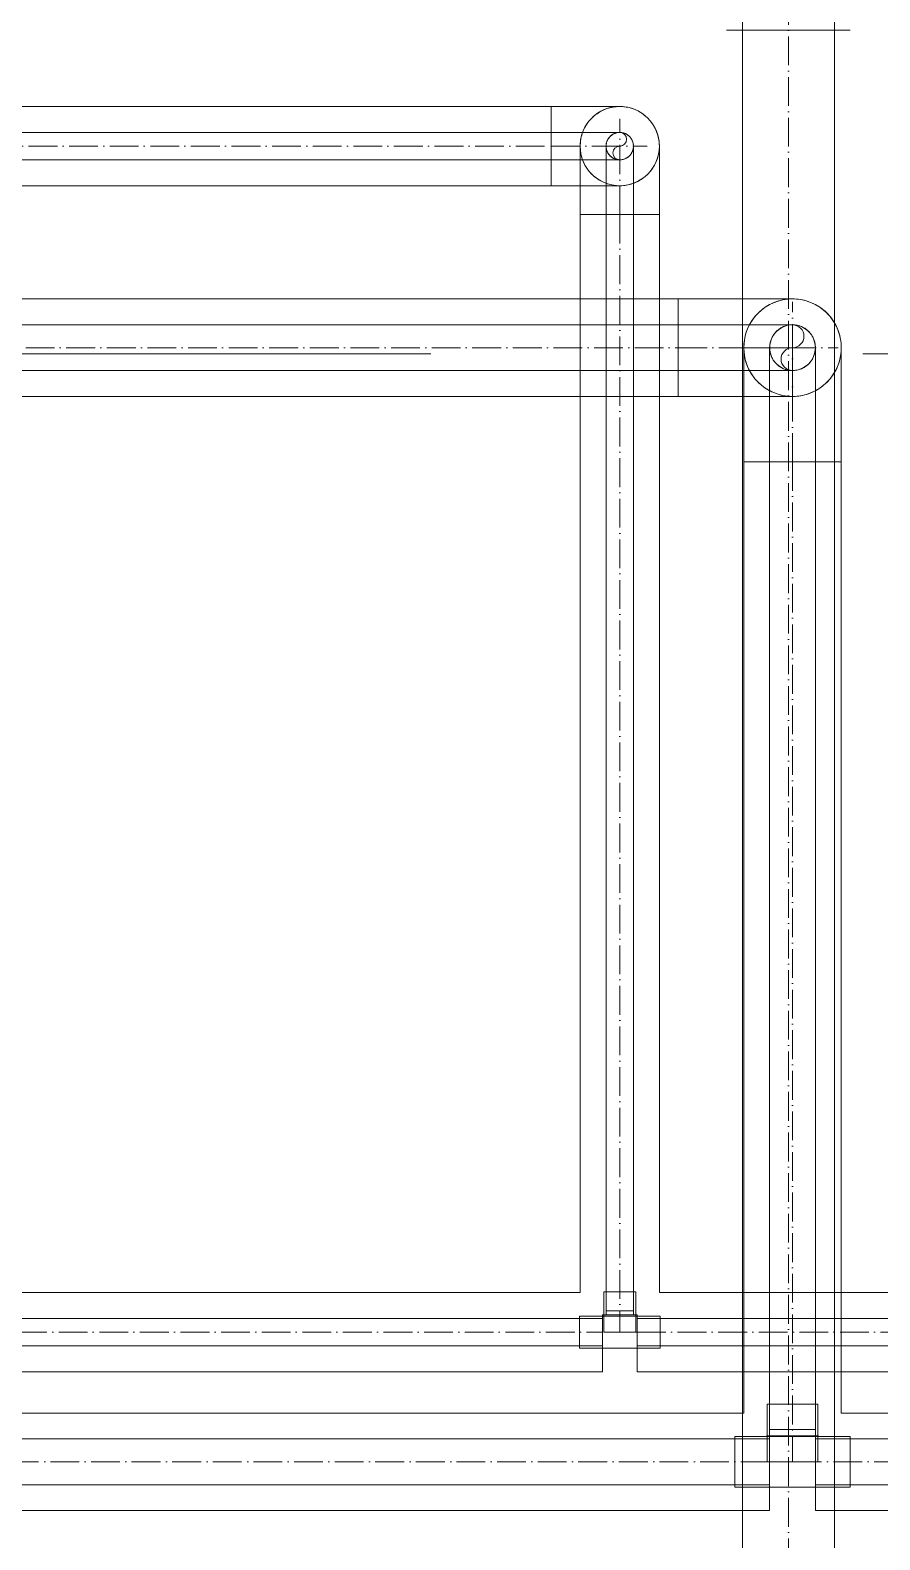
# Model space of a CAD drawing. Header units: millimetres. Extents: x -88595 to 880822, y -1054509 to -148035.
# Drawn here: x 187379 to 187674, y -242114 to -241589 of the extents above; entities that cross this region are included whole.
import ezdxf

# ---------------------------------------------------------------- set-up
doc = ezdxf.new("R2010")
doc.units = ezdxf.units.MM
doc.linetypes.add('$0$ADSK_Осевая', pattern=[14, 10, -2, 0, -2])
doc.linetypes.add('ADSK_Сверху', pattern=[4.5, 3, -1.5])
for name, color, linetype, lineweight in [('Изоляция', 7, 'Continuous', 18), ('Линии', 7, 'Continuous', 9), ('Оборудование', 7, 'Continuous', 18), ('Трубопровод', 7, 'Continuous', 18), ('Трубопроводы', 7, 'Continuous', 18)]:
    doc.layers.add(name, color=color, linetype=linetype, lineweight=lineweight)

# ---------------------------------------------------------------- blocks, each defined once
blk = doc.blocks.new('$0$ADSK_МедьПайка_Отвод-гнутая труба - Отвод _гнутая труба_-3197929-В_Координация_1 этаж ОВ3')
at = {"layer": 'Трубопроводы', "color": 190, "true_color": 0x8000ff}
for p, q in [((7780.79, 18652.19), (7780.79, 18647.43)), ((7780.79, 18647.43), (7780.79, 18642.67))]:
    blk.add_line(p, q, dxfattribs=at)
at = {"layer": 'Трубопроводы', "color": 190, "true_color": 0x8000ff, "flags": 128}
for points in [[(7780.79, 18652.19), (7781.74, 18652.19), (7782.69, 18652.19), (7783.64, 18652.19), (7784.58, 18652.19), (7785.52, 18652.19), (7786.45, 18652.19), (7787.37, 18652.19), (7788.28, 18652.19), (7789.17, 18652.19), (7790.06, 18652.19), (7790.93, 18652.19), (7791.78, 18652.19), (7792.62, 18652.19), (7793.43, 18652.19), (7794.23, 18652.19), (7795, 18652.19), (7795.76, 18652.19), (7796.48, 18652.19), (7797.19, 18652.19), (7797.86, 18652.19), (7798.51, 18652.19), (7799.13, 18652.19), (7799.73, 18652.19), (7800.29, 18652.19), (7800.82, 18652.19), (7801.32, 18652.19), (7801.78, 18652.19), (7802.21, 18652.19), (7802.61, 18652.19), (7802.97, 18652.19), (7803.3, 18652.19), (7803.59, 18652.19), (7803.85, 18652.19), (7804.06, 18652.19), (7804.24, 18652.19), (7804.39, 18652.19), (7804.49, 18652.19), (7804.56, 18652.19), (7804.59, 18652.19)], [(7799.83, 18647.43), (7799.83, 18647.62), (7799.85, 18647.81), (7799.86, 18648), (7799.89, 18648.19), (7799.93, 18648.38), (7799.97, 18648.56), (7800.02, 18648.75), (7800.07, 18648.93), (7800.14, 18649.11), (7800.21, 18649.29), (7800.28, 18649.46), (7800.37, 18649.63), (7800.46, 18649.8), (7800.56, 18649.96), (7800.66, 18650.12), (7800.77, 18650.28), (7800.89, 18650.43), (7801.01, 18650.57), (7801.14, 18650.71), (7801.27, 18650.85), (7801.41, 18650.98), (7801.56, 18651.1), (7801.71, 18651.22), (7801.86, 18651.33), (7802.02, 18651.44), (7802.18, 18651.54), (7802.35, 18651.63), (7802.52, 18651.72), (7802.69, 18651.8), (7802.87, 18651.87), (7803.04, 18651.94), (7803.23, 18651.99), (7803.41, 18652.04), (7803.59, 18652.09), (7803.78, 18652.12), (7803.97, 18652.15), (7804.16, 18652.17), (7804.35, 18652.19), (7804.54, 18652.19), (7804.59, 18652.19)], [(7804.59, 18652.19), (7804.78, 18652.19), (7804.97, 18652.18), (7805.16, 18652.16), (7805.35, 18652.13), (7805.54, 18652.1), (7805.72, 18652.06), (7805.91, 18652.01), (7806.09, 18651.95), (7806.27, 18651.89), (7806.44, 18651.82), (7806.62, 18651.74), (7806.79, 18651.66), (7806.96, 18651.56), (7807.12, 18651.47), (7807.28, 18651.36), (7807.43, 18651.25), (7807.58, 18651.13), (7807.73, 18651.01), (7807.87, 18650.88), (7808.01, 18650.75), (7808.14, 18650.61), (7808.26, 18650.47), (7808.38, 18650.32), (7808.49, 18650.16), (7808.6, 18650.01), (7808.7, 18649.84), (7808.79, 18649.68), (7808.88, 18649.51), (7808.95, 18649.33), (7809.03, 18649.16), (7809.09, 18648.98), (7809.15, 18648.8), (7809.2, 18648.61), (7809.25, 18648.43), (7809.28, 18648.24), (7809.31, 18648.05), (7809.33, 18647.86), (7809.34, 18647.67), (7809.35, 18647.48), (7809.35, 18647.43)], [(7804.59, 18642.67), (7804.4, 18642.68), (7804.21, 18642.69), (7804.02, 18642.71), (7803.83, 18642.73), (7803.65, 18642.77), (7803.46, 18642.81), (7803.28, 18642.86), (7803.09, 18642.91), (7802.91, 18642.98), (7802.74, 18643.05), (7802.56, 18643.13), (7802.39, 18643.21), (7802.23, 18643.3), (7802.06, 18643.4), (7801.9, 18643.5), (7801.75, 18643.62), (7801.6, 18643.73), (7801.45, 18643.85), (7801.31, 18643.98), (7801.18, 18644.12), (7801.05, 18644.26), (7800.92, 18644.4), (7800.8, 18644.55), (7800.69, 18644.7), (7800.59, 18644.86), (7800.49, 18645.02), (7800.39, 18645.19), (7800.31, 18645.36), (7800.23, 18645.53), (7800.15, 18645.71), (7800.09, 18645.89), (7800.03, 18646.07), (7799.98, 18646.25), (7799.94, 18646.44), (7799.9, 18646.62), (7799.87, 18646.81), (7799.85, 18647), (7799.84, 18647.19), (7799.83, 18647.38), (7799.83, 18647.43)], [(7809.35, 18647.43), (7809.35, 18647.24), (7809.34, 18647.05), (7809.32, 18646.86), (7809.29, 18646.67), (7809.26, 18646.49), (7809.21, 18646.3), (7809.17, 18646.12), (7809.11, 18645.94), (7809.05, 18645.76), (7808.97, 18645.58), (7808.9, 18645.41), (7808.81, 18645.24), (7808.72, 18645.07), (7808.62, 18644.9), (7808.52, 18644.75), (7808.41, 18644.59), (7808.29, 18644.44), (7808.17, 18644.29), (7808.04, 18644.15), (7807.91, 18644.02), (7807.77, 18643.89), (7807.62, 18643.76), (7807.47, 18643.65), (7807.32, 18643.53), (7807.16, 18643.43), (7807, 18643.33), (7806.83, 18643.24), (7806.66, 18643.15), (7806.49, 18643.07), (7806.32, 18643), (7806.14, 18642.93), (7805.96, 18642.87), (7805.77, 18642.82), (7805.59, 18642.78), (7805.4, 18642.74), (7805.21, 18642.71), (7805.02, 18642.69), (7804.83, 18642.68), (7804.64, 18642.67), (7804.59, 18642.67)], [(7804.59, 18642.67), (7804.57, 18642.67), (7804.51, 18642.67), (7804.42, 18642.67), (7804.29, 18642.67), (7804.12, 18642.67), (7803.91, 18642.67), (7803.66, 18642.67), (7803.38, 18642.67), (7803.07, 18642.67), (7802.71, 18642.67), (7802.32, 18642.67), (7801.9, 18642.67), (7801.44, 18642.67), (7800.96, 18642.67), (7800.43, 18642.67), (7799.88, 18642.67), (7799.3, 18642.67), (7798.68, 18642.67), (7798.04, 18642.67), (7797.37, 18642.67), (7796.68, 18642.67), (7795.95, 18642.67), (7795.21, 18642.67), (7794.44, 18642.67), (7793.65, 18642.67), (7792.84, 18642.67), (7792.01, 18642.67), (7791.16, 18642.67), (7790.29, 18642.67), (7789.41, 18642.67), (7788.52, 18642.67), (7787.61, 18642.67), (7786.7, 18642.67), (7785.77, 18642.67), (7784.84, 18642.67), (7783.89, 18642.67), (7782.95, 18642.67), (7782, 18642.67), (7781.05, 18642.67), (7780.79, 18642.67)]]:
    blk.add_lwpolyline(points, dxfattribs=at)
at = {"layer": 'Трубопроводы', "color": 190, "true_color": 0x8000ff}
for start, end in [(0, 180), (180, 0)]:
    blk.add_arc((7804.59, 18647.43), 4.76, start, end, dxfattribs=at)
blk = doc.blocks.new('$0$ADSK_МедьПайка_Отвод-гнутая труба - Отвод _гнутая труба_-3197924-В_Координация_1 этаж ОВ3')
at = {"layer": 'Трубопроводы', "color": 134, "true_color": 0x00a6a6}
for p, q in [((7824.89, 18585.37), (7824.89, 18577.43)), ((7824.89, 18577.43), (7824.89, 18569.49))]:
    blk.add_line(p, q, dxfattribs=at)
at = {"layer": 'Трубопроводы', "color": 134, "true_color": 0x00a6a6, "flags": 128}
for points in [[(7824.89, 18585.37), (7826.48, 18585.37), (7828.06, 18585.37), (7829.64, 18585.37), (7831.22, 18585.37), (7832.78, 18585.37), (7834.33, 18585.37), (7835.86, 18585.37), (7837.38, 18585.37), (7838.88, 18585.37), (7840.35, 18585.37), (7841.8, 18585.37), (7843.22, 18585.37), (7844.62, 18585.37), (7845.98, 18585.37), (7847.31, 18585.37), (7848.6, 18585.37), (7849.85, 18585.37), (7851.07, 18585.37), (7852.24, 18585.37), (7853.37, 18585.37), (7854.45, 18585.37), (7855.49, 18585.37), (7856.48, 18585.37), (7857.41, 18585.37), (7858.3, 18585.37), (7859.13, 18585.37), (7859.9, 18585.37), (7860.62, 18585.37), (7861.29, 18585.37), (7861.89, 18585.37), (7862.44, 18585.37), (7862.92, 18585.37), (7863.35, 18585.37), (7863.71, 18585.37), (7864.01, 18585.37), (7864.25, 18585.37), (7864.43, 18585.37), (7864.54, 18585.37), (7864.59, 18585.37)], [(7856.65, 18577.43), (7856.66, 18577.75), (7856.68, 18578.07), (7856.71, 18578.38), (7856.75, 18578.7), (7856.81, 18579.01), (7856.88, 18579.32), (7856.96, 18579.63), (7857.05, 18579.93), (7857.16, 18580.23), (7857.28, 18580.53), (7857.41, 18580.82), (7857.55, 18581.1), (7857.7, 18581.38), (7857.86, 18581.65), (7858.04, 18581.92), (7858.22, 18582.17), (7858.42, 18582.43), (7858.62, 18582.67), (7858.84, 18582.9), (7859.06, 18583.13), (7859.29, 18583.35), (7859.53, 18583.55), (7859.78, 18583.75), (7860.04, 18583.94), (7860.3, 18584.11), (7860.57, 18584.28), (7860.85, 18584.44), (7861.13, 18584.58), (7861.42, 18584.71), (7861.71, 18584.83), (7862.01, 18584.94), (7862.31, 18585.04), (7862.62, 18585.12), (7862.93, 18585.2), (7863.24, 18585.26), (7863.56, 18585.31), (7863.87, 18585.34), (7864.19, 18585.36), (7864.5, 18585.37), (7864.59, 18585.37)], [(7864.59, 18585.37), (7864.91, 18585.37), (7865.23, 18585.35), (7865.54, 18585.32), (7865.86, 18585.27), (7866.17, 18585.21), (7866.48, 18585.15), (7866.78, 18585.06), (7867.09, 18584.97), (7867.39, 18584.86), (7867.68, 18584.75), (7867.97, 18584.62), (7868.26, 18584.48), (7868.54, 18584.32), (7868.81, 18584.16), (7869.07, 18583.99), (7869.33, 18583.8), (7869.58, 18583.61), (7869.83, 18583.4), (7870.06, 18583.19), (7870.29, 18582.97), (7870.5, 18582.73), (7870.71, 18582.49), (7870.91, 18582.24), (7871.1, 18581.99), (7871.27, 18581.72), (7871.44, 18581.45), (7871.59, 18581.18), (7871.74, 18580.89), (7871.87, 18580.6), (7871.99, 18580.31), (7872.1, 18580.01), (7872.2, 18579.71), (7872.28, 18579.4), (7872.35, 18579.09), (7872.42, 18578.78), (7872.46, 18578.47), (7872.5, 18578.15), (7872.52, 18577.84), (7872.53, 18577.52), (7872.53, 18577.43)], [(7864.59, 18569.49), (7864.27, 18569.5), (7863.96, 18569.52), (7863.64, 18569.55), (7863.33, 18569.59), (7863.01, 18569.65), (7862.7, 18569.72), (7862.4, 18569.8), (7862.09, 18569.9), (7861.79, 18570), (7861.5, 18570.12), (7861.21, 18570.25), (7860.92, 18570.39), (7860.65, 18570.54), (7860.37, 18570.71), (7860.11, 18570.88), (7859.85, 18571.06), (7859.6, 18571.26), (7859.36, 18571.46), (7859.12, 18571.68), (7858.89, 18571.9), (7858.68, 18572.13), (7858.47, 18572.37), (7858.27, 18572.62), (7858.09, 18572.88), (7857.91, 18573.14), (7857.74, 18573.41), (7857.59, 18573.69), (7857.44, 18573.97), (7857.31, 18574.26), (7857.19, 18574.56), (7857.08, 18574.85), (7856.98, 18575.16), (7856.9, 18575.46), (7856.83, 18575.77), (7856.77, 18576.08), (7856.72, 18576.4), (7856.68, 18576.71), (7856.66, 18577.03), (7856.65, 18577.35), (7856.65, 18577.43)], [(7872.53, 18577.43), (7872.52, 18577.12), (7872.51, 18576.8), (7872.47, 18576.48), (7872.43, 18576.17), (7872.37, 18575.86), (7872.3, 18575.55), (7872.22, 18575.24), (7872.13, 18574.94), (7872.02, 18574.64), (7871.9, 18574.34), (7871.77, 18574.05), (7871.63, 18573.77), (7871.48, 18573.49), (7871.32, 18573.22), (7871.14, 18572.95), (7870.96, 18572.69), (7870.76, 18572.44), (7870.56, 18572.2), (7870.35, 18571.96), (7870.12, 18571.74), (7869.89, 18571.52), (7869.65, 18571.31), (7869.4, 18571.12), (7869.14, 18570.93), (7868.88, 18570.75), (7868.61, 18570.59), (7868.33, 18570.43), (7868.05, 18570.29), (7867.76, 18570.15), (7867.47, 18570.03), (7867.17, 18569.92), (7866.87, 18569.83), (7866.56, 18569.74), (7866.25, 18569.67), (7865.94, 18569.61), (7865.63, 18569.56), (7865.31, 18569.53), (7864.99, 18569.5), (7864.68, 18569.49), (7864.59, 18569.49)], [(7864.59, 18569.49), (7864.56, 18569.49), (7864.46, 18569.49), (7864.31, 18569.49), (7864.08, 18569.49), (7863.8, 18569.49), (7863.45, 18569.49), (7863.04, 18569.49), (7862.58, 18569.49), (7862.05, 18569.49), (7861.46, 18569.49), (7860.81, 18569.49), (7860.1, 18569.49), (7859.34, 18569.49), (7858.53, 18569.49), (7857.66, 18569.49), (7856.73, 18569.49), (7855.76, 18569.49), (7854.74, 18569.49), (7853.67, 18569.49), (7852.55, 18569.49), (7851.39, 18569.49), (7850.19, 18569.49), (7848.94, 18569.49), (7847.66, 18569.49), (7846.34, 18569.49), (7844.99, 18569.49), (7843.6, 18569.49), (7842.19, 18569.49), (7840.74, 18569.49), (7839.28, 18569.49), (7837.79, 18569.49), (7836.27, 18569.49), (7834.74, 18569.49), (7833.2, 18569.49), (7831.64, 18569.49), (7830.07, 18569.49), (7828.49, 18569.49), (7826.91, 18569.49), (7825.32, 18569.49), (7824.89, 18569.49)]]:
    blk.add_lwpolyline(points, dxfattribs=at)
at = {"layer": 'Трубопроводы', "color": 134, "true_color": 0x00a6a6}
for start, end in [(0, 180), (180, 0)]:
    blk.add_arc((7864.59, 18577.43), 7.94, start, end, dxfattribs=at)
blk = doc.blocks.new('$0$ADSK_МедьПайка_Отвод-гнутая труба - Отвод _гнутая труба_-V41-В_Координация_1 этаж ОВ3')
at = {"layer": 'Трубопроводы', "color": 190, "true_color": 0x8000ff}
for p, q in [((13799.83, 18623.63), (13804.59, 18623.63)), ((13804.59, 18623.63), (13809.35, 18623.63))]:
    blk.add_line(p, q, dxfattribs=at)
at = {"layer": 'Трубопроводы', "color": 190, "true_color": 0x8000ff, "flags": 128}
for points in [[(13799.83, 18647.43), (13799.83, 18647.41), (13799.83, 18647.36), (13799.83, 18647.26), (13799.83, 18647.13), (13799.83, 18646.96), (13799.83, 18646.75), (13799.83, 18646.51), (13799.83, 18646.23), (13799.83, 18645.91), (13799.83, 18645.55), (13799.83, 18645.17), (13799.83, 18644.74), (13799.83, 18644.29), (13799.83, 18643.8), (13799.83, 18643.28), (13799.83, 18642.72), (13799.83, 18642.14), (13799.83, 18641.53), (13799.83, 18640.88), (13799.83, 18640.21), (13799.83, 18639.52), (13799.83, 18638.8), (13799.83, 18638.05), (13799.83, 18637.28), (13799.83, 18636.49), (13799.83, 18635.68), (13799.83, 18634.85), (13799.83, 18634), (13799.83, 18633.14), (13799.83, 18632.26), (13799.83, 18631.36), (13799.83, 18630.46), (13799.83, 18629.54), (13799.83, 18628.61), (13799.83, 18627.68), (13799.83, 18626.74), (13799.83, 18625.79), (13799.83, 18624.84), (13799.83, 18623.89), (13799.83, 18623.63)], [(13809.35, 18623.63), (13809.35, 18624.59), (13809.35, 18625.54), (13809.35, 18626.48), (13809.35, 18627.43), (13809.35, 18628.36), (13809.35, 18629.29), (13809.35, 18630.21), (13809.35, 18631.12), (13809.35, 18632.02), (13809.35, 18632.9), (13809.35, 18633.77), (13809.35, 18634.62), (13809.35, 18635.46), (13809.35, 18636.28), (13809.35, 18637.07), (13809.35, 18637.85), (13809.35, 18638.6), (13809.35, 18639.33), (13809.35, 18640.03), (13809.35, 18640.71), (13809.35, 18641.36), (13809.35, 18641.98), (13809.35, 18642.57), (13809.35, 18643.13), (13809.35, 18643.66), (13809.35, 18644.16), (13809.35, 18644.62), (13809.35, 18645.06), (13809.35, 18645.45), (13809.35, 18645.82), (13809.35, 18646.14), (13809.35, 18646.43), (13809.35, 18646.69), (13809.35, 18646.91), (13809.35, 18647.09), (13809.35, 18647.23), (13809.35, 18647.34), (13809.35, 18647.4), (13809.35, 18647.43)]]:
    blk.add_lwpolyline(points, dxfattribs=at)
at = {"layer": 'Трубопроводы', "color": 190, "true_color": 0x8000ff}
for start, end in [(90, 270), (270, 90)]:
    blk.add_arc((13804.59, 18647.43), 4.76, start, end, dxfattribs=at)
blk = doc.blocks.new('$0$ADSK_МедьПайка_Отвод-гнутая труба - Отвод _гнутая труба_-V40-В_Координация_1 этаж ОВ3')
at = {"layer": 'Трубопроводы', "color": 134, "true_color": 0x00a6a6}
for p, q in [((13856.65, 18537.73), (13864.59, 18537.73)), ((13864.59, 18537.73), (13872.53, 18537.73))]:
    blk.add_line(p, q, dxfattribs=at)
at = {"layer": 'Трубопроводы', "color": 134, "true_color": 0x00a6a6, "flags": 128}
for points in [[(13856.65, 18577.43), (13856.65, 18577.4), (13856.65, 18577.31), (13856.65, 18577.15), (13856.65, 18576.93), (13856.65, 18576.64), (13856.65, 18576.3), (13856.65, 18575.89), (13856.65, 18575.42), (13856.65, 18574.89), (13856.65, 18574.3), (13856.65, 18573.65), (13856.65, 18572.95), (13856.65, 18572.19), (13856.65, 18571.37), (13856.65, 18570.5), (13856.65, 18569.58), (13856.65, 18568.6), (13856.65, 18567.58), (13856.65, 18566.51), (13856.65, 18565.39), (13856.65, 18564.23), (13856.65, 18563.03), (13856.65, 18561.78), (13856.65, 18560.5), (13856.65, 18559.18), (13856.65, 18557.83), (13856.65, 18556.44), (13856.65, 18555.03), (13856.65, 18553.59), (13856.65, 18552.12), (13856.65, 18550.63), (13856.65, 18549.12), (13856.65, 18547.59), (13856.65, 18546.04), (13856.65, 18544.48), (13856.65, 18542.91), (13856.65, 18541.33), (13856.65, 18539.75), (13856.65, 18538.16), (13856.65, 18537.73)], [(13872.53, 18537.73), (13872.53, 18539.32), (13872.53, 18540.91), (13872.53, 18542.49), (13872.53, 18544.06), (13872.53, 18545.62), (13872.53, 18547.17), (13872.53, 18548.7), (13872.53, 18550.22), (13872.53, 18551.72), (13872.53, 18553.19), (13872.53, 18554.64), (13872.53, 18556.07), (13872.53, 18557.46), (13872.53, 18558.82), (13872.53, 18560.15), (13872.53, 18561.44), (13872.53, 18562.7), (13872.53, 18563.91), (13872.53, 18565.08), (13872.53, 18566.21), (13872.53, 18567.3), (13872.53, 18568.33), (13872.53, 18569.32), (13872.53, 18570.26), (13872.53, 18571.14), (13872.53, 18571.97), (13872.53, 18572.75), (13872.53, 18573.47), (13872.53, 18574.13), (13872.53, 18574.74), (13872.53, 18575.28), (13872.53, 18575.77), (13872.53, 18576.19), (13872.53, 18576.55), (13872.53, 18576.86), (13872.53, 18577.09), (13872.53, 18577.27), (13872.53, 18577.38), (13872.53, 18577.43)]]:
    blk.add_lwpolyline(points, dxfattribs=at)
at = {"layer": 'Трубопроводы', "color": 134, "true_color": 0x00a6a6}
for start, end in [(90, 270), (270, 90)]:
    blk.add_arc((13864.59, 18577.43), 7.94, start, end, dxfattribs=at)
blk = doc.blocks.new('1 этаж')
at = {"layer": 'Линии', "linetype": 'ADSK_Сверху', "ltscale": 100}
blk.add_line((240297.71, 686612.6), (219832.71, 686612.6), dxfattribs=at)

msp = doc.modelspace()

# ---------------------------------------------------------------- linework, layer by layer
at = {"layer": 'Изоляция', "color": 190, "true_color": 0x8000ff}
for p, q in [((187560.02, -241616.01), (187279.82, -241616.01)), ((187560.02, -241643.53), (187560.02, -241616.01)), ((187279.82, -241643.53), (187560.02, -241643.53)), ((187570.06, -241653.57), (187570.06, -242028)), ((187597.58, -241653.57), (187570.06, -241653.57)), ((187597.58, -242028), (187597.58, -241653.57)), ((187570.06, -242028), (184407.56, -242028)), ((193560.02, -242028), (187597.58, -242028)), ((187577.82, -242035.76), (187589.82, -242035.76)), ((187577.82, -242055.52), (187577.82, -242035.76)), ((187589.82, -242035.76), (187589.82, -242055.52)), ((184407.56, -242055.52), (187577.82, -242055.52)), ((187589.82, -242055.52), (193560.02, -242055.52))]:
    msp.add_line(p, q, dxfattribs=at)
at = {"layer": 'Изоляция', "color": 134, "true_color": 0x00a6a6}
for p, q in [((187604.12, -241682.83), (187278.82, -241682.83)), ((187604.12, -241716.71), (187604.12, -241682.83)), ((187278.82, -241716.71), (187604.12, -241716.71)), ((187626.88, -241739.47), (187626.88, -242069.82)), ((187660.76, -241739.47), (187626.88, -241739.47)), ((187660.76, -242069.82), (187660.76, -241739.47)), ((187626.88, -242069.82), (184465.8, -242069.82)), ((193604.12, -242069.82), (187660.76, -242069.82)), ((187634.82, -242077.76), (187652.82, -242077.76)), ((187635.82, -242103.7), (187635.82, -242078.76)), ((187651.82, -242078.76), (187651.82, -242103.7)), ((184473.91, -242103.7), (187635.82, -242103.7)), ((187651.82, -242103.7), (193604.12, -242103.7))]:
    msp.add_line(p, q, dxfattribs=at)
at = {"layer": 'Изоляция', "color": 190, "true_color": 0x8000ff, "flags": 128}
for points in [[(187560.02, -241616.01), (187560.97, -241616.01), (187561.92, -241616.01), (187562.87, -241616.01), (187563.81, -241616.01), (187564.75, -241616.01), (187565.68, -241616.01), (187566.6, -241616.01), (187567.51, -241616.01), (187568.4, -241616.01), (187569.29, -241616.01), (187570.16, -241616.01), (187571.01, -241616.01), (187571.85, -241616.01), (187572.66, -241616.01), (187573.46, -241616.01), (187574.23, -241616.01), (187574.98, -241616.01), (187575.71, -241616.01), (187576.42, -241616.01), (187577.09, -241616.01), (187577.74, -241616.01), (187578.36, -241616.01), (187578.95, -241616.01), (187579.52, -241616.01), (187580.05, -241616.01), (187580.54, -241616.01), (187581.01, -241616.01), (187581.44, -241616.01), (187581.84, -241616.01), (187582.2, -241616.01), (187582.53, -241616.01), (187582.82, -241616.01), (187583.08, -241616.01), (187583.29, -241616.01), (187583.47, -241616.01), (187583.62, -241616.01), (187583.72, -241616.01), (187583.79, -241616.01), (187583.82, -241616.01)], [(187570.06, -241629.77), (187570.07, -241629.22), (187570.1, -241628.67), (187570.16, -241628.12), (187570.24, -241627.58), (187570.33, -241627.03), (187570.45, -241626.5), (187570.6, -241625.96), (187570.76, -241625.44), (187570.94, -241624.92), (187571.15, -241624.41), (187571.37, -241623.91), (187571.61, -241623.41), (187571.88, -241622.93), (187572.16, -241622.46), (187572.46, -241622), (187572.78, -241621.55), (187573.12, -241621.12), (187573.47, -241620.69), (187573.85, -241620.29), (187574.23, -241619.9), (187574.64, -241619.52), (187575.05, -241619.16), (187575.48, -241618.82), (187575.93, -241618.5), (187576.39, -241618.19), (187576.85, -241617.9), (187577.33, -241617.63), (187577.82, -241617.38), (187578.32, -241617.15), (187578.83, -241616.94), (187579.35, -241616.75), (187579.87, -241616.59), (187580.4, -241616.44), (187580.94, -241616.31), (187581.48, -241616.21), (187582.03, -241616.13), (187582.57, -241616.06), (187583.12, -241616.03), (187583.67, -241616.01), (187583.82, -241616.01)], [(187583.82, -241616.01), (187584.37, -241616.02), (187584.92, -241616.05), (187585.47, -241616.11), (187586.01, -241616.18), (187586.55, -241616.28), (187587.09, -241616.4), (187587.62, -241616.54), (187588.15, -241616.71), (187588.67, -241616.89), (187589.18, -241617.09), (187589.68, -241617.32), (187590.17, -241617.56), (187590.66, -241617.83), (187591.13, -241618.11), (187591.59, -241618.41), (187592.04, -241618.73), (187592.47, -241619.07), (187592.89, -241619.42), (187593.3, -241619.79), (187593.69, -241620.18), (187594.07, -241620.58), (187594.43, -241621), (187594.77, -241621.43), (187595.09, -241621.88), (187595.4, -241622.33), (187595.69, -241622.8), (187595.96, -241623.28), (187596.21, -241623.77), (187596.43, -241624.27), (187596.64, -241624.78), (187596.83, -241625.3), (187597, -241625.82), (187597.15, -241626.35), (187597.28, -241626.89), (187597.38, -241627.43), (187597.46, -241627.97), (187597.52, -241628.52), (187597.56, -241629.07), (187597.58, -241629.62), (187597.58, -241629.77)], [(187583.82, -241643.53), (187583.27, -241643.52), (187582.72, -241643.48), (187582.17, -241643.43), (187581.63, -241643.35), (187581.09, -241643.25), (187580.55, -241643.13), (187580.02, -241642.99), (187579.49, -241642.83), (187578.97, -241642.65), (187578.46, -241642.44), (187577.96, -241642.22), (187577.47, -241641.97), (187576.98, -241641.71), (187576.51, -241641.43), (187576.05, -241641.12), (187575.6, -241640.8), (187575.17, -241640.47), (187574.75, -241640.11), (187574.34, -241639.74), (187573.95, -241639.35), (187573.57, -241638.95), (187573.21, -241638.53), (187572.87, -241638.1), (187572.55, -241637.66), (187572.24, -241637.2), (187571.95, -241636.73), (187571.68, -241636.25), (187571.43, -241635.76), (187571.2, -241635.26), (187570.99, -241634.75), (187570.81, -241634.24), (187570.64, -241633.71), (187570.49, -241633.18), (187570.36, -241632.65), (187570.26, -241632.11), (187570.18, -241631.56), (187570.12, -241631.02), (187570.08, -241630.47), (187570.06, -241629.92), (187570.06, -241629.77)], [(187570.06, -241629.77), (187570.06, -241629.79), (187570.06, -241629.84), (187570.06, -241629.94), (187570.06, -241630.07), (187570.06, -241630.24), (187570.06, -241630.45), (187570.06, -241630.69), (187570.06, -241630.98), (187570.06, -241631.29), (187570.06, -241631.65), (187570.06, -241632.03), (187570.06, -241632.46), (187570.06, -241632.91), (187570.06, -241633.4), (187570.06, -241633.92), (187570.06, -241634.48), (187570.06, -241635.06), (187570.06, -241635.67), (187570.06, -241636.32), (187570.06, -241636.99), (187570.06, -241637.68), (187570.06, -241638.4), (187570.06, -241639.15), (187570.06, -241639.92), (187570.06, -241640.71), (187570.06, -241641.52), (187570.06, -241642.35), (187570.06, -241643.2), (187570.06, -241644.06), (187570.06, -241644.94), (187570.06, -241645.84), (187570.06, -241646.74), (187570.06, -241647.66), (187570.06, -241648.59), (187570.06, -241649.52), (187570.06, -241650.46), (187570.06, -241651.41), (187570.06, -241652.36), (187570.06, -241653.31), (187570.06, -241653.57)], [(187597.58, -241629.77), (187597.57, -241630.32), (187597.54, -241630.87), (187597.48, -241631.41), (187597.4, -241631.96), (187597.31, -241632.5), (187597.19, -241633.04), (187597.04, -241633.57), (187596.88, -241634.1), (187596.7, -241634.61), (187596.49, -241635.13), (187596.27, -241635.63), (187596.02, -241636.12), (187595.76, -241636.6), (187595.48, -241637.08), (187595.18, -241637.54), (187594.86, -241637.98), (187594.52, -241638.42), (187594.16, -241638.84), (187593.79, -241639.25), (187593.41, -241639.64), (187593, -241640.01), (187592.59, -241640.37), (187592.16, -241640.71), (187591.71, -241641.04), (187591.25, -241641.35), (187590.79, -241641.63), (187590.31, -241641.9), (187589.81, -241642.15), (187589.31, -241642.38), (187588.81, -241642.59), (187588.29, -241642.78), (187587.76, -241642.95), (187587.23, -241643.1), (187586.7, -241643.22), (187586.16, -241643.33), (187585.61, -241643.41), (187585.07, -241643.47), (187584.52, -241643.51), (187583.97, -241643.53), (187583.82, -241643.53)], [(187597.58, -241653.57), (187597.58, -241652.62), (187597.58, -241651.67), (187597.58, -241650.72), (187597.58, -241649.78), (187597.58, -241648.84), (187597.58, -241647.91), (187597.58, -241646.99), (187597.58, -241646.08), (187597.58, -241645.18), (187597.58, -241644.3), (187597.58, -241643.43), (187597.58, -241642.58), (187597.58, -241641.74), (187597.58, -241640.93), (187597.58, -241640.13), (187597.58, -241639.35), (187597.58, -241638.6), (187597.58, -241637.87), (187597.58, -241637.17), (187597.58, -241636.49), (187597.58, -241635.84), (187597.58, -241635.22), (187597.58, -241634.63), (187597.58, -241634.07), (187597.58, -241633.54), (187597.58, -241633.04), (187597.58, -241632.58), (187597.58, -241632.15), (187597.58, -241631.75), (187597.58, -241631.38), (187597.58, -241631.06), (187597.58, -241630.77), (187597.58, -241630.51), (187597.58, -241630.29), (187597.58, -241630.11), (187597.58, -241629.97), (187597.58, -241629.87), (187597.58, -241629.8), (187597.58, -241629.77)], [(187583.82, -241643.53), (187583.8, -241643.53), (187583.74, -241643.53), (187583.65, -241643.53), (187583.52, -241643.53), (187583.35, -241643.53), (187583.14, -241643.53), (187582.89, -241643.53), (187582.61, -241643.53), (187582.29, -241643.53), (187581.94, -241643.53), (187581.55, -241643.53), (187581.13, -241643.53), (187580.67, -241643.53), (187580.18, -241643.53), (187579.66, -241643.53), (187579.11, -241643.53), (187578.53, -241643.53), (187577.91, -241643.53), (187577.27, -241643.53), (187576.6, -241643.53), (187575.91, -241643.53), (187575.18, -241643.53), (187574.44, -241643.53), (187573.67, -241643.53), (187572.88, -241643.53), (187572.07, -241643.53), (187571.24, -241643.53), (187570.39, -241643.53), (187569.52, -241643.53), (187568.64, -241643.53), (187567.75, -241643.53), (187566.84, -241643.53), (187565.93, -241643.53), (187565, -241643.53), (187564.06, -241643.53), (187563.12, -241643.53), (187562.18, -241643.53), (187561.23, -241643.53), (187560.28, -241643.53), (187560.02, -241643.53)]]:
    msp.add_lwpolyline(points, dxfattribs=at)
at = {"layer": 'Изоляция', "color": 134, "true_color": 0x00a6a6, "flags": 128}
for points in [[(187604.12, -241682.83), (187605.71, -241682.83), (187607.29, -241682.83), (187608.87, -241682.83), (187610.44, -241682.83), (187612.01, -241682.83), (187613.56, -241682.83), (187615.09, -241682.83), (187616.61, -241682.83), (187618.1, -241682.83), (187619.58, -241682.83), (187621.03, -241682.83), (187622.45, -241682.83), (187623.85, -241682.83), (187625.21, -241682.83), (187626.54, -241682.83), (187627.83, -241682.83), (187629.08, -241682.83), (187630.3, -241682.83), (187631.47, -241682.83), (187632.6, -241682.83), (187633.68, -241682.83), (187634.72, -241682.83), (187635.71, -241682.83), (187636.64, -241682.83), (187637.53, -241682.83), (187638.36, -241682.83), (187639.13, -241682.83), (187639.85, -241682.83), (187640.52, -241682.83), (187641.12, -241682.83), (187641.67, -241682.83), (187642.15, -241682.83), (187642.58, -241682.83), (187642.94, -241682.83), (187643.24, -241682.83), (187643.48, -241682.83), (187643.66, -241682.83), (187643.77, -241682.83), (187643.82, -241682.83)], [(187626.88, -241699.77), (187626.89, -241699.09), (187626.93, -241698.41), (187627, -241697.74), (187627.1, -241697.07), (187627.22, -241696.4), (187627.37, -241695.74), (187627.54, -241695.09), (187627.74, -241694.44), (187627.97, -241693.8), (187628.22, -241693.17), (187628.49, -241692.55), (187628.79, -241691.94), (187629.12, -241691.35), (187629.47, -241690.77), (187629.84, -241690.2), (187630.23, -241689.65), (187630.65, -241689.12), (187631.08, -241688.6), (187631.54, -241688.1), (187632.02, -241687.62), (187632.51, -241687.15), (187633.03, -241686.71), (187633.56, -241686.29), (187634.1, -241685.89), (187634.67, -241685.51), (187635.24, -241685.16), (187635.84, -241684.83), (187636.44, -241684.52), (187637.05, -241684.24), (187637.68, -241683.98), (187638.32, -241683.75), (187638.96, -241683.54), (187639.62, -241683.36), (187640.28, -241683.2), (187640.94, -241683.07), (187641.61, -241682.97), (187642.28, -241682.9), (187642.96, -241682.85), (187643.64, -241682.83), (187643.82, -241682.83)], [(187643.82, -241682.83), (187644.5, -241682.84), (187645.17, -241682.88), (187645.85, -241682.95), (187646.52, -241683.04), (187647.19, -241683.17), (187647.85, -241683.31), (187648.5, -241683.49), (187649.15, -241683.69), (187649.79, -241683.91), (187650.42, -241684.16), (187651.04, -241684.44), (187651.64, -241684.74), (187652.24, -241685.07), (187652.82, -241685.41), (187653.38, -241685.79), (187653.94, -241686.18), (187654.47, -241686.6), (187654.99, -241687.03), (187655.49, -241687.49), (187655.97, -241687.97), (187656.43, -241688.46), (187656.88, -241688.97), (187657.3, -241689.5), (187657.7, -241690.05), (187658.07, -241690.61), (187658.43, -241691.19), (187658.76, -241691.78), (187659.07, -241692.39), (187659.35, -241693), (187659.61, -241693.63), (187659.84, -241694.27), (187660.05, -241694.91), (187660.23, -241695.56), (187660.38, -241696.22), (187660.51, -241696.89), (187660.61, -241697.56), (187660.69, -241698.23), (187660.74, -241698.91), (187660.76, -241699.58), (187660.76, -241699.77)], [(187643.82, -241716.71), (187643.14, -241716.69), (187642.47, -241716.65), (187641.79, -241716.59), (187641.12, -241716.49), (187640.45, -241716.37), (187639.79, -241716.22), (187639.14, -241716.05), (187638.49, -241715.85), (187637.85, -241715.62), (187637.22, -241715.37), (187636.6, -241715.09), (187636, -241714.79), (187635.4, -241714.47), (187634.82, -241714.12), (187634.25, -241713.75), (187633.7, -241713.35), (187633.17, -241712.94), (187632.65, -241712.5), (187632.15, -241712.05), (187631.67, -241711.57), (187631.21, -241711.07), (187630.76, -241710.56), (187630.34, -241710.03), (187629.94, -241709.48), (187629.57, -241708.92), (187629.21, -241708.34), (187628.88, -241707.75), (187628.57, -241707.15), (187628.29, -241706.53), (187628.03, -241705.91), (187627.8, -241705.27), (187627.59, -241704.62), (187627.41, -241703.97), (187627.25, -241703.31), (187627.13, -241702.65), (187627.02, -241701.98), (187626.95, -241701.3), (187626.9, -241700.63), (187626.88, -241699.95), (187626.88, -241699.77)], [(187626.88, -241699.77), (187626.88, -241699.8), (187626.88, -241699.89), (187626.88, -241700.05), (187626.88, -241700.27), (187626.88, -241700.56), (187626.88, -241700.91), (187626.88, -241701.31), (187626.88, -241701.78), (187626.88, -241702.31), (187626.88, -241702.9), (187626.88, -241703.55), (187626.88, -241704.25), (187626.88, -241705.02), (187626.88, -241705.83), (187626.88, -241706.7), (187626.88, -241707.62), (187626.88, -241708.6), (187626.88, -241709.62), (187626.88, -241710.69), (187626.88, -241711.81), (187626.88, -241712.97), (187626.88, -241714.17), (187626.88, -241715.42), (187626.88, -241716.7), (187626.88, -241718.02), (187626.88, -241719.37), (187626.88, -241720.76), (187626.88, -241722.17), (187626.88, -241723.61), (187626.88, -241725.08), (187626.88, -241726.57), (187626.88, -241728.08), (187626.88, -241729.61), (187626.88, -241731.16), (187626.88, -241732.72), (187626.88, -241734.29), (187626.88, -241735.87), (187626.88, -241737.45), (187626.88, -241739.04), (187626.88, -241739.47)], [(187660.76, -241699.77), (187660.75, -241700.44), (187660.71, -241701.12), (187660.64, -241701.8), (187660.54, -241702.47), (187660.42, -241703.13), (187660.27, -241703.79), (187660.1, -241704.45), (187659.9, -241705.1), (187659.67, -241705.74), (187659.42, -241706.36), (187659.15, -241706.98), (187658.85, -241707.59), (187658.52, -241708.18), (187658.17, -241708.77), (187657.8, -241709.33), (187657.41, -241709.88), (187656.99, -241710.42), (187656.56, -241710.94), (187656.1, -241711.44), (187655.62, -241711.92), (187655.13, -241712.38), (187654.61, -241712.82), (187654.08, -241713.24), (187653.54, -241713.64), (187652.97, -241714.02), (187652.4, -241714.38), (187651.8, -241714.71), (187651.2, -241715.02), (187650.58, -241715.3), (187649.96, -241715.56), (187649.32, -241715.79), (187648.68, -241716), (187648.02, -241716.18), (187647.36, -241716.33), (187646.7, -241716.46), (187646.03, -241716.56), (187645.36, -241716.64), (187644.68, -241716.69), (187644, -241716.71), (187643.82, -241716.71)], [(187660.76, -241739.47), (187660.76, -241737.88), (187660.76, -241736.29), (187660.76, -241734.71), (187660.76, -241733.14), (187660.76, -241731.58), (187660.76, -241730.03), (187660.76, -241728.5), (187660.76, -241726.98), (187660.76, -241725.48), (187660.76, -241724.01), (187660.76, -241722.56), (187660.76, -241721.13), (187660.76, -241719.74), (187660.76, -241718.38), (187660.76, -241717.05), (187660.76, -241715.76), (187660.76, -241714.5), (187660.76, -241713.29), (187660.76, -241712.12), (187660.76, -241710.99), (187660.76, -241709.91), (187660.76, -241708.87), (187660.76, -241707.88), (187660.76, -241706.95), (187660.76, -241706.06), (187660.76, -241705.23), (187660.76, -241704.45), (187660.76, -241703.73), (187660.76, -241703.07), (187660.76, -241702.47), (187660.76, -241701.92), (187660.76, -241701.43), (187660.76, -241701.01), (187660.76, -241700.65), (187660.76, -241700.35), (187660.76, -241700.11), (187660.76, -241699.93), (187660.76, -241699.82), (187660.76, -241699.77)], [(187643.82, -241716.71), (187643.79, -241716.71), (187643.69, -241716.71), (187643.53, -241716.71), (187643.31, -241716.71), (187643.03, -241716.71), (187642.68, -241716.71), (187642.27, -241716.71), (187641.8, -241716.71), (187641.27, -241716.71), (187640.69, -241716.71), (187640.04, -241716.71), (187639.33, -241716.71), (187638.57, -241716.71), (187637.76, -241716.71), (187636.89, -241716.71), (187635.96, -241716.71), (187634.99, -241716.71), (187633.97, -241716.71), (187632.9, -241716.71), (187631.78, -241716.71), (187630.62, -241716.71), (187629.41, -241716.71), (187628.17, -241716.71), (187626.89, -241716.71), (187625.57, -241716.71), (187624.22, -241716.71), (187622.83, -241716.71), (187621.42, -241716.71), (187619.97, -241716.71), (187618.51, -241716.71), (187617.01, -241716.71), (187615.5, -241716.71), (187613.97, -241716.71), (187612.43, -241716.71), (187610.87, -241716.71), (187609.3, -241716.71), (187607.72, -241716.71), (187606.14, -241716.71), (187604.55, -241716.71), (187604.12, -241716.71)]]:
    msp.add_lwpolyline(points, dxfattribs=at)
at = {"layer": 'Изоляция', "color": 190, "true_color": 0x8000ff}
for start, end in [(90, 180), (90, 180), (90, 180), (90, 180), (0, 90), (0, 90), (0, 90), (0, 90), (180, 270), (180, 270), (180, 270), (180, 270), (270, 0), (270, 0), (270, 0), (270, 0)]:
    msp.add_arc((187583.82, -241629.77), 13.76, start, end, dxfattribs=at)
at = {"layer": 'Изоляция', "color": 134, "true_color": 0x00a6a6}
for start, end in [(90, 180), (90, 180), (90, 180), (90, 180), (0, 90), (0, 90), (0, 90), (0, 90), (180, 270), (180, 270), (180, 270), (180, 270), (270, 0), (270, 0), (270, 0), (270, 0)]:
    msp.add_arc((187643.82, -241699.77), 16.94, start, end, dxfattribs=at)
at = {"layer": 'Трубопровод', "color": 24, "true_color": 0xa52900}
for p, q in [((187626.39, -241563.5), (187626.39, -243511.43)), ((187658.39, -243511.43), (187658.39, -241563.5))]:
    msp.add_line(p, q, dxfattribs=at)
at = {"layer": 'Трубопровод', "color": 24, "linetype": '$0$ADSK_Осевая', "true_color": 0xa52900}
msp.add_line((187642.39, -241563.5), (187642.39, -243511.43), dxfattribs=at)
msp.add_line((187642.39, -241563.5), (187642.39, -243511.43), dxfattribs=at)
at = {"layer": 'Трубопровод', "color": 190, "linetype": '$0$ADSK_Осевая', "true_color": 0x8000ff}
for p, q in [((187583.82, -241639.29), (187583.82, -241620.25)), ((187279.82, -241629.77), (187560.02, -241629.77)), ((187279.82, -241629.77), (187560.02, -241629.77)), ((187574.3, -241629.77), (187593.34, -241629.77)), ((187583.82, -241653.57), (187583.82, -242035.76)), ((187583.82, -241653.57), (187583.82, -242035.76)), ((184399.8, -242041.76), (187577.82, -242041.76)), ((184399.8, -242041.76), (187577.82, -242041.76)), ((187589.82, -242041.76), (193560.02, -242041.76)), ((187589.82, -242041.76), (193560.02, -242041.76))]:
    msp.add_line(p, q, dxfattribs=at)
at = {"layer": 'Трубопровод', "color": 190, "true_color": 0x8000ff}
for p, q in [((187560.02, -241625.01), (187279.82, -241625.01)), ((187279.82, -241634.53), (187560.02, -241634.53)), ((187579.06, -241653.57), (187579.06, -242035.76)), ((187588.58, -242035.76), (187588.58, -241653.57)), ((187577.82, -242037), (184399.8, -242037)), ((193560.02, -242037), (187589.82, -242037)), ((184399.8, -242046.52), (187577.82, -242046.52)), ((187589.82, -242046.52), (193560.02, -242046.52))]:
    msp.add_line(p, q, dxfattribs=at)
at = {"layer": 'Трубопровод', "color": 134, "linetype": '$0$ADSK_Осевая', "true_color": 0x00a6a6}
for p, q in [((187643.82, -241715.65), (187643.82, -241683.89)), ((187278.82, -241699.77), (187604.12, -241699.77)), ((187278.82, -241699.77), (187604.12, -241699.77)), ((187627.94, -241699.77), (187659.7, -241699.77)), ((187643.82, -241739.47), (187643.82, -242077.76)), ((187643.82, -241739.47), (187643.82, -242077.76)), ((187635.82, -242086.76), (184465.8, -242086.76)), ((187635.82, -242086.76), (184465.8, -242086.76)), ((193604.12, -242086.76), (187651.82, -242086.76)), ((193604.12, -242086.76), (187651.82, -242086.76))]:
    msp.add_line(p, q, dxfattribs=at)
at = {"layer": 'Трубопровод', "color": 134, "true_color": 0x00a6a6}
for p, q in [((187604.12, -241691.83), (187278.82, -241691.83)), ((187278.82, -241707.71), (187604.12, -241707.71)), ((187635.88, -241739.47), (187635.88, -242077.76)), ((187651.76, -242077.76), (187651.76, -241739.47)), ((187635.82, -242078.82), (184465.8, -242078.82)), ((193604.12, -242078.82), (187651.82, -242078.82)), ((184465.8, -242094.7), (187635.82, -242094.7)), ((187651.82, -242094.7), (193604.12, -242094.7))]:
    msp.add_line(p, q, dxfattribs=at)
at = {"layer": 'Трубопровод', "color": 190, "true_color": 0x8000ff}
for centre, radius, start, end in [((187583.82, -241629.77), 4.76, 0, 180), ((187583.82, -241627.39), 2.38, 270, 90), ((187583.82, -241629.77), 4.76, 180, 0), ((187583.82, -241632.15), 2.38, 90, 270)]:
    msp.add_arc(centre, radius, start, end, dxfattribs=at)
at = {"layer": 'Трубопровод', "color": 134, "true_color": 0x00a6a6}
for centre, radius, start, end in [((187643.82, -241699.77), 7.94, 0, 180), ((187643.82, -241695.8), 3.97, 270, 90), ((187643.82, -241699.77), 7.94, 180, 0), ((187643.82, -241703.74), 3.97, 90, 270)]:
    msp.add_arc(centre, radius, start, end, dxfattribs=at)
at = {"layer": 'Трубопроводы', "color": 24, "true_color": 0xa52900}
for p, q in [((187620.89, -241589.5), (187663.89, -241589.5)), ((187620.89, -241589.5), (187663.89, -241589.5)), ((187658.39, -241589.5), (187626.39, -241589.5)), ((187658.39, -241589.5), (187626.39, -241589.5))]:
    msp.add_line(p, q, dxfattribs=at)
at = {"layer": 'Трубопроводы', "color": 190, "linetype": '$0$ADSK_Осевая', "true_color": 0x8000ff}
for p, q in [((187560.02, -241629.77), (187583.82, -241629.77)), ((187583.82, -241653.57), (187583.82, -241629.77)), ((187583.82, -242035.76), (187583.82, -242041.76)), ((187589.82, -242041.76), (187577.82, -242041.76))]:
    msp.add_line(p, q, dxfattribs=at)
at = {"layer": 'Трубопроводы', "color": 134, "linetype": '$0$ADSK_Осевая', "true_color": 0x00a6a6}
for p, q in [((187604.12, -241699.77), (187643.82, -241699.77)), ((187643.82, -241739.47), (187643.82, -241699.77)), ((187643.82, -242077.76), (187643.82, -242086.76)), ((187635.82, -242086.76), (187651.82, -242086.76))]:
    msp.add_line(p, q, dxfattribs=at)
at = {"layer": 'Трубопроводы', "color": 190, "true_color": 0x8000ff}
for p, q in [((187578.25, -242027.76), (187578.25, -242035.76)), ((187589.39, -242027.76), (187578.25, -242027.76)), ((187589.39, -242027.76), (187578.25, -242027.76)), ((187579.06, -242027.76), (187579.06, -242034.26)), ((187579.06, -242027.76), (187588.58, -242027.76)), ((187579.06, -242027.76), (187588.58, -242027.76)), ((187588.58, -242034.26), (187588.58, -242027.76)), ((187589.39, -242035.76), (187589.39, -242027.76)), ((187576.32, -242036.19), (187569.82, -242036.19)), ((187569.82, -242036.19), (187569.82, -242047.33)), ((187569.82, -242036.19), (187569.82, -242047.33)), ((187577.82, -242036.19), (187576.32, -242036.19)), ((187577.82, -242047.33), (187577.82, -242036.19)), ((187577.82, -242047.33), (187577.82, -242036.19)), ((187589.82, -242036.19), (187577.82, -242036.19)), ((187577.82, -242036.19), (187577.82, -242047.33)), ((187577.82, -242036.19), (187577.82, -242047.33)), ((187578.25, -242035.76), (187578.25, -242041.76)), ((187589.39, -242035.76), (187578.25, -242035.76)), ((187589.39, -242035.76), (187578.25, -242035.76)), ((187578.25, -242035.76), (187589.39, -242035.76)), ((187578.25, -242035.76), (187589.39, -242035.76)), ((187588.58, -242034.26), (187579.06, -242034.26)), ((187588.58, -242034.26), (187579.06, -242034.26)), ((187589.39, -242041.76), (187589.39, -242035.76)), ((187591.32, -242036.19), (187589.82, -242036.19)), ((187589.82, -242036.19), (187589.82, -242047.33)), ((187589.82, -242036.19), (187589.82, -242047.33)), ((187589.82, -242047.33), (187589.82, -242036.19)), ((187589.82, -242047.33), (187589.82, -242036.19)), ((187597.82, -242036.19), (187591.32, -242036.19)), ((187597.82, -242047.33), (187597.82, -242036.19)), ((187597.82, -242047.33), (187597.82, -242036.19)), ((187576.32, -242037), (187569.82, -242037)), ((187569.82, -242046.52), (187569.82, -242037)), ((187569.82, -242046.52), (187569.82, -242037)), ((187577.82, -242037), (187576.32, -242037)), ((187577.82, -242037), (187577.82, -242046.52)), ((187577.82, -242037), (187577.82, -242046.52)), ((187591.32, -242037), (187589.82, -242037)), ((187589.82, -242046.52), (187589.82, -242037)), ((187589.82, -242046.52), (187589.82, -242037)), ((187597.82, -242037), (187591.32, -242037)), ((187597.82, -242037), (187597.82, -242046.52)), ((187597.82, -242037), (187597.82, -242046.52)), ((187569.82, -242046.52), (187576.32, -242046.52)), ((187576.32, -242046.52), (187577.82, -242046.52)), ((187578.25, -242041.76), (187589.39, -242041.76)), ((187578.25, -242041.76), (187589.39, -242041.76)), ((187589.82, -242046.52), (187591.32, -242046.52)), ((187591.32, -242046.52), (187597.82, -242046.52)), ((187569.82, -242047.33), (187576.32, -242047.33)), ((187576.32, -242047.33), (187577.82, -242047.33)), ((187577.82, -242047.33), (187589.82, -242047.33)), ((187589.82, -242047.33), (187591.32, -242047.33)), ((187591.32, -242047.33), (187597.82, -242047.33))]:
    msp.add_line(p, q, dxfattribs=at)
at = {"layer": 'Трубопроводы', "color": 134, "true_color": 0x00a6a6}
for p, q in [((187634.99, -242066.76), (187634.99, -242077.76)), ((187652.65, -242066.76), (187634.99, -242066.76)), ((187652.65, -242066.76), (187634.99, -242066.76)), ((187635.88, -242066.76), (187635.88, -242075.51)), ((187635.88, -242066.76), (187651.76, -242066.76)), ((187635.88, -242066.76), (187651.76, -242066.76)), ((187651.76, -242075.51), (187651.76, -242066.76)), ((187652.65, -242077.76), (187652.65, -242066.76)), ((187633.82, -242077.93), (187623.82, -242077.93)), ((187623.82, -242077.93), (187623.82, -242095.59)), ((187623.82, -242077.93), (187623.82, -242095.59)), ((187635.82, -242077.93), (187633.82, -242077.93)), ((187634.99, -242077.76), (187634.99, -242086.76)), ((187652.65, -242077.76), (187634.99, -242077.76)), ((187652.65, -242077.76), (187634.99, -242077.76)), ((187634.99, -242077.76), (187652.65, -242077.76)), ((187634.99, -242077.76), (187652.65, -242077.76)), ((187635.82, -242095.59), (187635.82, -242077.93)), ((187635.82, -242095.59), (187635.82, -242077.93)), ((187651.82, -242077.93), (187635.82, -242077.93)), ((187635.82, -242077.93), (187635.82, -242095.59)), ((187635.82, -242077.93), (187635.82, -242095.59)), ((187651.76, -242075.51), (187635.88, -242075.51)), ((187651.76, -242075.51), (187635.88, -242075.51)), ((187653.82, -242077.93), (187651.82, -242077.93)), ((187651.82, -242077.93), (187651.82, -242095.59)), ((187651.82, -242077.93), (187651.82, -242095.59)), ((187651.82, -242095.59), (187651.82, -242077.93)), ((187651.82, -242095.59), (187651.82, -242077.93)), ((187652.65, -242086.76), (187652.65, -242077.76)), ((187663.82, -242077.93), (187653.82, -242077.93)), ((187663.82, -242095.59), (187663.82, -242077.93)), ((187663.82, -242095.59), (187663.82, -242077.93)), ((187633.82, -242078.82), (187623.82, -242078.82)), ((187623.82, -242094.7), (187623.82, -242078.82)), ((187623.82, -242094.7), (187623.82, -242078.82)), ((187635.82, -242078.82), (187633.82, -242078.82)), ((187635.82, -242078.82), (187635.82, -242094.7)), ((187635.82, -242078.82), (187635.82, -242094.7)), ((187653.82, -242078.82), (187651.82, -242078.82)), ((187651.82, -242094.7), (187651.82, -242078.82)), ((187651.82, -242094.7), (187651.82, -242078.82)), ((187663.82, -242078.82), (187653.82, -242078.82)), ((187663.82, -242078.82), (187663.82, -242094.7)), ((187663.82, -242078.82), (187663.82, -242094.7)), ((187634.99, -242086.76), (187652.65, -242086.76)), ((187634.99, -242086.76), (187652.65, -242086.76)), ((187623.82, -242094.7), (187633.82, -242094.7)), ((187623.82, -242095.59), (187633.82, -242095.59)), ((187633.82, -242094.7), (187635.82, -242094.7)), ((187633.82, -242095.59), (187635.82, -242095.59)), ((187635.82, -242095.59), (187651.82, -242095.59)), ((187651.82, -242094.7), (187653.82, -242094.7)), ((187651.82, -242095.59), (187653.82, -242095.59)), ((187653.82, -242094.7), (187663.82, -242094.7)), ((187653.82, -242095.59), (187663.82, -242095.59))]:
    msp.add_line(p, q, dxfattribs=at)

# ---------------------------------------------------------------- block references
at = {"layer": 'Оборудование', "color": 5, "true_color": 0x0000ff}
msp.add_blockref('1 этаж', (-36129.46, -928314.54), dxfattribs=at)
at = {"layer": 'Трубопроводы', "color": 190, "true_color": 0x8000ff}
for name, p in [('$0$ADSK_МедьПайка_Отвод-гнутая труба - Отвод _гнутая труба_-3197929-В_Координация_1 этаж ОВ3', (179779.23, -260277.2)), ('$0$ADSK_МедьПайка_Отвод-гнутая труба - Отвод _гнутая труба_-V41-В_Координация_1 этаж ОВ3', (173779.23, -260277.2))]:
    msp.add_blockref(name, p, dxfattribs=at)
at = {"layer": 'Трубопроводы', "color": 134, "true_color": 0x00a6a6}
for name, p in [('$0$ADSK_МедьПайка_Отвод-гнутая труба - Отвод _гнутая труба_-3197924-В_Координация_1 этаж ОВ3', (179779.23, -260277.2)), ('$0$ADSK_МедьПайка_Отвод-гнутая труба - Отвод _гнутая труба_-V40-В_Координация_1 этаж ОВ3', (173779.23, -260277.2))]:
    msp.add_blockref(name, p, dxfattribs=at)

doc.saveas('drawing.dxf')
